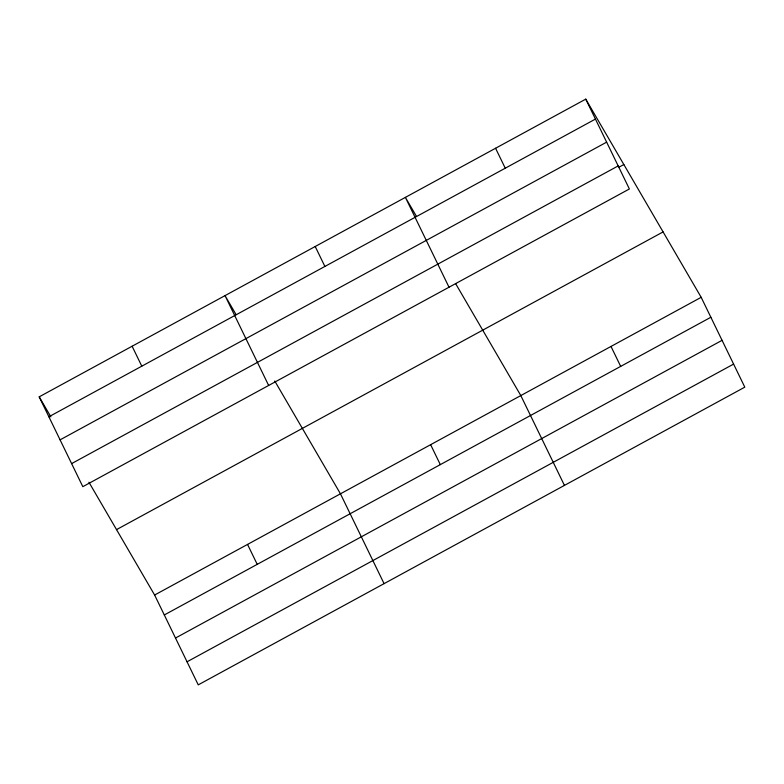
<?xml version="1.0" encoding="UTF-8"?>
<svg xmlns="http://www.w3.org/2000/svg" width="784" height="784" viewBox="0 0 784 784"><rect width="100%" height="100%" fill="white"/><g stroke="black" fill="none" stroke-linecap="round" stroke-linejoin="round"><path stroke-width="1.18" d="M585.756 99.137L629.376 188.973L82.82 486.678L39.2 396.841L585.756 99.137L701.18 297.322L744.8 387.159L198.244 684.863L154.624 595.027L88.945 482.248M48.882 416.784L595.438 119.08M60.084 439.844L606.64 142.149M71.618 463.609L618.174 165.914M618.478 167.462L623.839 164.542M116.532 529.621L663.088 231.917M154.624 595.027L701.18 297.322M164.307 614.96L710.863 317.265M175.508 638.029L722.064 340.325M187.043 661.794L733.599 364.09M416.451 216.364L405.387 197.382L449.016 287.218M455.749 283.837L520.811 395.567L564.441 485.404M236.082 314.609L225.028 295.627L268.647 385.463M274.772 381.024L340.452 493.802L384.072 583.639M39.2 396.841L50.872 416.882M611.001 346.44L620.683 366.383M495.576 148.264L505.249 168.197M430.632 444.685L440.314 464.628M315.207 246.499L324.89 266.442M247.538 544.419L257.221 564.353M132.114 346.234L141.796 366.177"/></g></svg>
